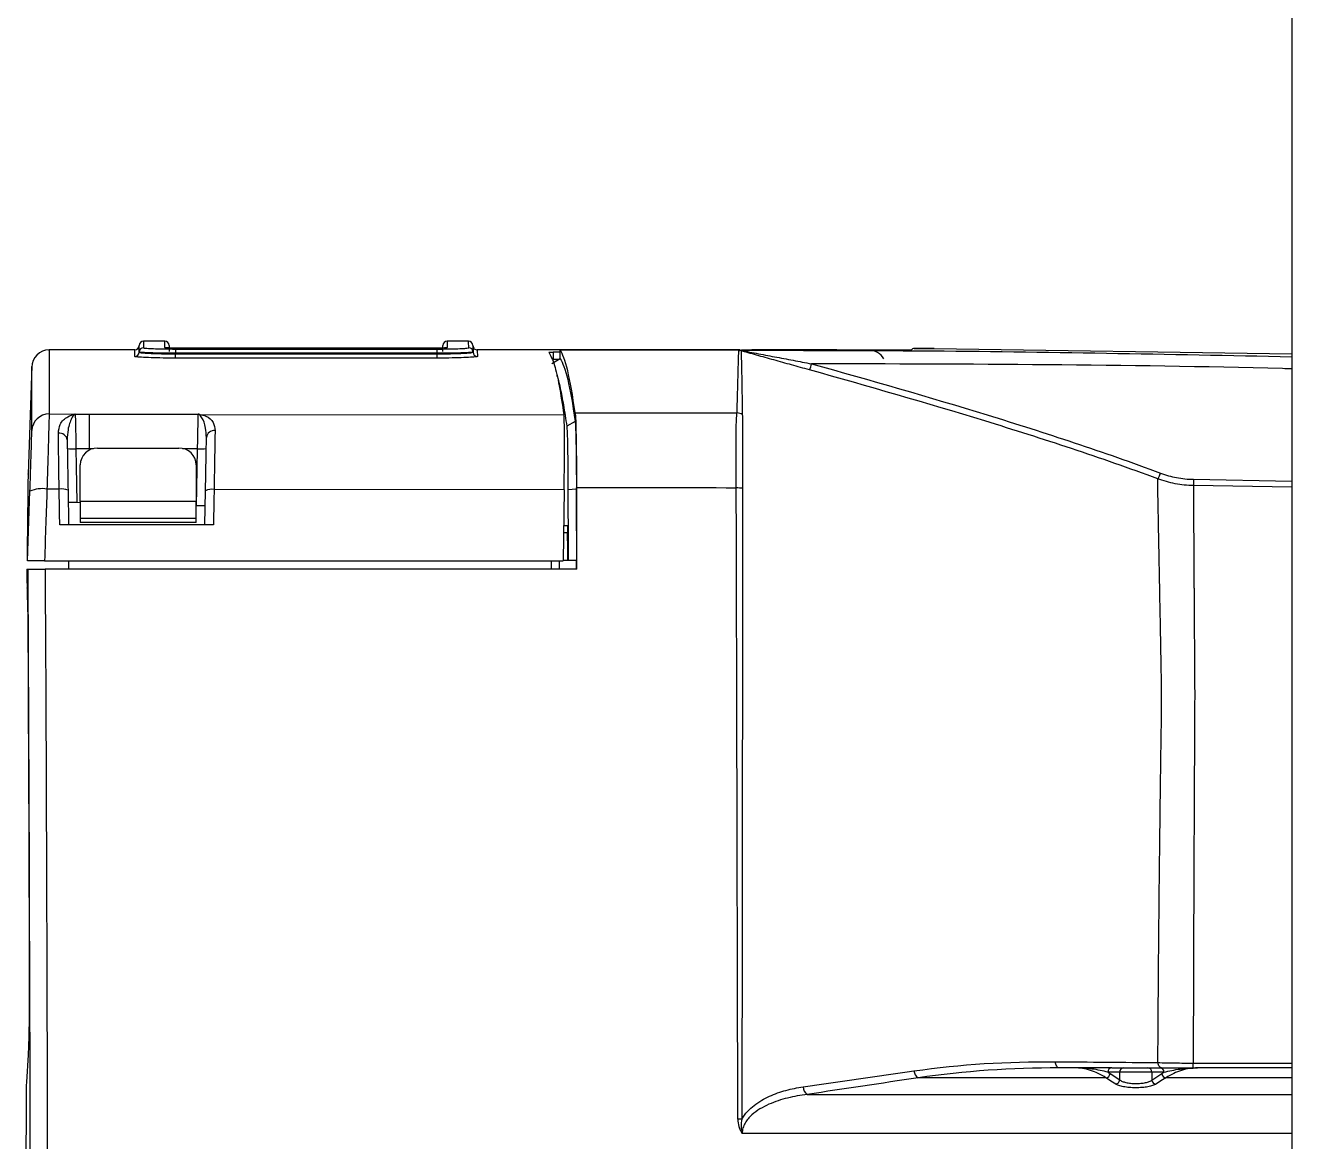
# Model space of a CAD drawing. Extents: x 14.8 to 109.8, y 1.6 to 86.6.
# Drawn here: x 70.87 to 75.237, y 38.189 to 42.038 of the extents above; entities that cross this region are included whole.
import ezdxf

# ---------------------------------------------------------------- set-up
doc = ezdxf.new("R2010")
doc.units = 0
doc.header["$MEASUREMENT"] = 0
doc.layers.add('OBJECT', color=7, linetype='CONTINUOUS')

msp = doc.modelspace()

# ---------------------------------------------------------------- linework, layer by layer
at = {"layer": 'OBJECT'}
for p, q in [((75.2369, 44.1632), (75.2369, 37.5382)), ((71.2477, 40.9192), (70.9523, 40.9192)), ((71.3509, 40.9492), (71.2777, 40.9492)), ((71.3513, 40.927), (71.3509, 40.9492)), ((71.3659, 40.9345), (71.3663, 40.914)), ((71.3873, 40.9222), (71.3873, 40.9075)), ((71.3873, 40.9222), (72.2889, 40.9222)), ((72.2798, 40.9253), (71.3963, 40.9253)), ((72.2798, 40.9253), (71.3963, 40.9253)), ((71.3963, 40.9253), (71.3963, 40.9253)), ((72.2798, 40.9253), (72.2798, 40.9253)), ((72.2889, 40.9222), (72.2889, 40.9075)), ((72.3099, 40.914), (72.3102, 40.9345)), ((72.3252, 40.9492), (72.3249, 40.927)), ((72.3984, 40.9492), (72.3252, 40.9492)), ((73.3343, 40.9192), (72.4284, 40.9192)), ((73.3343, 40.9182), (73.3343, 40.9192)), ((73.9348, 40.9243), (74.0043, 40.9238)), ((74.0043, 40.9238), (73.9353, 40.9243)), ((74.0043, 40.9238), (75.2369, 40.9062)), ((74.0043, 40.9238), (74.0043, 40.9238)), ((71.2623, 40.9114), (71.2624, 40.912)), ((71.3873, 40.9075), (71.3872, 40.9057)), ((71.3872, 40.9057), (71.3872, 40.891)), ((71.3872, 40.9057), (72.2889, 40.9057)), ((72.2889, 40.891), (71.3872, 40.891)), ((72.2889, 40.9075), (71.3873, 40.9075)), ((72.2889, 40.9057), (72.2889, 40.9075)), ((72.2889, 40.9057), (72.2889, 40.891)), ((72.4138, 40.912), (72.4138, 40.9114)), ((72.7143, 40.8881), (72.6854, 40.8714)), ((72.6903, 40.9118), (72.6899, 40.8868)), ((72.6899, 40.8868), (72.7121, 40.8868)), ((72.7143, 40.9118), (72.6903, 40.9118)), ((72.7143, 40.8881), (72.7143, 40.9182)), ((73.3343, 40.9182), (72.7143, 40.9182)), ((73.3343, 40.9177), (73.3343, 40.9182)), ((70.8924, 40.8641), (70.8794, 40.4909)), ((70.9522, 40.6983), (71.0913, 40.6979)), ((71.0422, 40.6978), (71.0913, 40.6979)), ((71.4721, 40.697), (72.7273, 40.6953)), ((72.7661, 40.6724), (72.7371, 40.6559)), ((71.0913, 40.5782), (71.0447, 40.5782)), ((71.1054, 40.5782), (71.0913, 40.5782)), ((71.1193, 40.5807), (71.3993, 40.5807)), ((71.4639, 40.5782), (71.4121, 40.5782)), ((71.0593, 40.3959), (71.0593, 40.5227)), ((71.4593, 40.5227), (71.4593, 40.3959)), ((70.9866, 40.4392), (70.9446, 40.4393)), ((72.728, 40.4364), (71.5209, 40.438)), ((72.7703, 40.4389), (72.7411, 40.4363)), ((74.8978, 40.473), (75.2369, 40.4669)), ((75.2369, 40.4462), (74.8979, 40.4516)), ((70.8777, 40.1913), (70.8859, 40.432)), ((71.0173, 40.435), (71.0193, 40.3163)), ((71.0593, 40.3959), (71.0593, 40.3392)), ((71.4593, 40.3959), (71.0593, 40.3959)), ((71.4593, 40.3392), (71.4593, 40.3959)), ((71.4893, 40.3163), (71.4914, 40.4338)), ((72.728, 40.4364), (72.7245, 40.1913)), ((71.018, 40.3934), (71.0193, 40.3934)), ((71.0593, 40.3924), (71.048, 40.3927)), ((71.4605, 40.3819), (71.4593, 40.3819)), ((71.5188, 40.3163), (70.9888, 40.3163)), ((71.0593, 40.3392), (71.4593, 40.3392)), ((71.0593, 40.3392), (71.0593, 40.3242)), ((71.4593, 40.3242), (71.0593, 40.3242)), ((71.4593, 40.3242), (71.4593, 40.3392)), ((72.7262, 40.3132), (72.7396, 40.3132)), ((72.7401, 40.288), (72.7259, 40.288)), ((70.9362, 40.1913), (72.7245, 40.1913)), ((72.771, 40.1932), (72.7245, 40.1932)), ((70.875, 40.1632), (70.8752, 40.1326)), ((70.875, 40.1632), (70.8796, 40.1632)), ((72.7716, 40.1632), (70.9383, 40.1632)), ((74.4883, 38.4432), (74.4352, 38.4432)), ((74.4784, 38.4432), (74.4352, 38.4432)), ((74.617, 38.4432), (74.6577, 38.4432)), ((74.6577, 38.4432), (74.7409, 38.4432)), ((74.7409, 38.4432), (74.7827, 38.4432)), ((75.2369, 38.4432), (74.9124, 38.4432)), ((74.5966, 38.4091), (73.9485, 38.4091)), ((74.6439, 38.4282), (74.6032, 38.4282)), ((74.6105, 38.4236), (74.6439, 38.4019)), ((74.7548, 38.4282), (74.6439, 38.4282)), ((74.6439, 38.4019), (74.6439, 38.4282)), ((74.7548, 38.4282), (74.7548, 38.4015)), ((74.7965, 38.4282), (74.7548, 38.4282)), ((74.7548, 38.4015), (74.7892, 38.4236)), ((75.2369, 38.4091), (74.803, 38.4091)), ((73.566, 38.3519), (74.6993, 38.3519)), ((74.6993, 38.3519), (75.2369, 38.3519)), ((75.2369, 38.2175), (73.342, 38.2175))]:
    msp.add_line(p, q, dxfattribs=at)
at = {"layer": 'OBJECT', "flags": 128}
for points in [[(71.2473, 40.8967), (71.2477, 40.9167), (71.2477, 40.9192)], [(71.2624, 40.912), (71.2627, 40.932), (71.2627, 40.9345)], [(71.2777, 40.9492), (71.2777, 40.9467), (71.2773, 40.9267)], [(71.3558, 40.9264), (71.3542, 40.9268), (71.3513, 40.927)], [(72.3249, 40.927), (72.322, 40.9268), (72.3211, 40.9266)], [(72.3988, 40.9267), (72.3984, 40.9467), (72.3984, 40.9492)], [(72.4134, 40.9345), (72.4134, 40.932), (72.4138, 40.912)], [(72.4284, 40.9192), (72.4285, 40.9167), (72.4288, 40.8967)], [(73.3343, 40.9182), (73.3387, 40.9182), (73.3397, 40.9182)], [(71.0913, 40.5782), (71.0913, 40.6001), (71.0913, 40.6212), (71.0913, 40.6408), (71.0913, 40.6583), (71.0913, 40.6732), (71.0913, 40.685), (71.0913, 40.6933), (71.0913, 40.6979)], [(71.0913, 40.6979), (71.3413, 40.6979), (71.4665, 40.6979)], [(71.0447, 40.5782), (71.0458, 40.5182), (71.048, 40.3927)], [(71.4605, 40.3819), (71.4615, 40.4419), (71.4639, 40.5782)], [(70.8752, 40.1326), (70.8754, 40.1282), (70.8767, 40.0985)], [(70.8793, 38.4886), (70.8736, 38.3939), (70.8729, 38.3824)], [(74.4352, 38.4432), (74.4329, 38.4436), (74.4307, 38.4447), (74.4287, 38.4466), (74.4268, 38.4492), (74.4251, 38.4523), (74.4236, 38.456), (74.4225, 38.4602), (74.4217, 38.4646)], [(74.63, 38.3875), (74.6188, 38.3947), (74.5966, 38.4091)], [(74.803, 38.4091), (74.7918, 38.402), (74.7686, 38.387)]]:
    msp.add_lwpolyline(points, dxfattribs=at)
at = {"layer": 'OBJECT'}
for centre, radius, start, end in [((70.9523, 40.8592), 0.06, 90.3435, 179.9986), ((71.2477, 40.9342), 0.015, 269.8663, 359), ((71.2773, 40.9117), 0.015, 89.9768, 178.9789), ((71.2777, 40.9342), 0.015, 91.5178, 179), ((71.3509, 40.9342), 0.015, 1, 90), ((72.3252, 40.9342), 0.015, 91.6169, 179), ((72.3984, 40.9342), 0.015, 1, 90), ((72.3988, 40.9117), 0.015, 1.0211, 90.0229), ((72.4284, 40.9342), 0.015, 181, 271.5744), ((73.7785, 40.8582), 0.06, 29.9958, 89.7271), ((71.2473, 40.9117), 0.015, 269.9767, 358.9796), ((72.4288, 40.9117), 0.015, 181.0204, 270.0236), ((73.3304, 40.8874), 0.03, 75.0227, 89.9934), ((73.334, 40.8966), 0.0212, 82.1537, 89.0895), ((73.48, 40.8953), 0.1043, 334.3855, 346.7217), ((73.3242, 40.6718), 0.0302, 52.8711, 89.7622), ((70.952, 40.6385), 0.0598, 89.7992, 177.7629), ((71.4739, 40.6777), 0.0194, 95.4704, 103.8758), ((70.9872, 40.605), 0.0273, 8.915, 97.0662), ((71.5218, 40.6137), 0.0275, 84.7847, 172.6424), ((71.0335, 40.7936), 0.2157, 265.0126, 272.9875), ((71.1183, 40.5217), 0.059, 89.0243, 178.9896), ((71.4003, 40.5217), 0.059, 1.0104, 90.9757), ((71.4752, 40.7935), 0.2156, 267.0103, 274.9888), ((70.9273, 40.3393), 0.1015, 80.1756, 114.0818), ((70.9951, 40.3871), 0.0528, 65.1717, 99.2195), ((71.5129, 40.3879), 0.0507, 80.9658, 115.2033), ((73.325, 40.3013), 0.1418, 82.6428, 91.3897), ((73.9675, 38.4363), 0.0332, 185.8495, 235.0681), ((74.6176, 38.4288), 0.0145, 92.3546, 182.1764), ((74.6583, 38.4288), 0.0145, 92.3546, 182.1764), ((74.7403, 38.4288), 0.0145, 357.8236, 87.6454), ((74.7821, 38.4288), 0.0145, 357.8245, 87.6446), ((74.5945, 38.4251), 0.0161, 277.5282, 354.8435), ((74.6279, 38.4034), 0.0161, 277.5241, 354.8429), ((74.7708, 38.4029), 0.0161, 185.0983, 262.1507), ((74.8052, 38.4251), 0.0161, 185.097, 262.1471), ((73.5868, 38.38), 0.035, 183.5645, 233.596), ((73.3298, 37.8901), 0.3764, 88.2991, 90.419)]:
    msp.add_arc(centre, radius, start, end, dxfattribs=at)
msp.add_ellipse((72.7023, 10.9261), major_axis=(0, 30), ratio=0.017455, start_param=6.16093, end_param=6.260183, dxfattribs=at)
for points, knots in [([(70.9523, 40.9172), (70.9523, 40.9178), (70.9523, 40.9263), (70.9523, 40.8944), (70.9523, 40.8252), (70.9523, 40.7406), (70.9522, 40.6983)], [0, 0, 0, 0, 0.0295, 0.371471, 0.685506, 1, 1, 1, 1]), ([(71.2773, 40.9267), (71.2779, 40.9264), (71.2792, 40.9256), (71.2925, 40.9243), (71.3173, 40.9232), (71.3502, 40.9224), (71.3749, 40.9223), (71.3873, 40.9222)], [0, 0, 0, 0, 0.142759, 0.357351, 0.571627, 0.785824, 1, 1, 1, 1]), ([(71.3963, 40.9253), (71.3913, 40.9253), (71.3811, 40.9253), (71.3676, 40.9256), (71.3575, 40.9261), (71.3521, 40.9266), (71.3515, 40.9269), (71.3513, 40.927)], [0, 0, 0, 0, 0.214695, 0.429409, 0.644212, 0.859085, 1, 1, 1, 1]), ([(71.3633, 40.9259), (71.361, 40.926), (71.3572, 40.9262), (71.3549, 40.9265), (71.3551, 40.9264), (71.3551, 40.9264)], [0, 0, 0, 0, 0.567773, 0.907894, 1, 1, 1, 1]), ([(72.3101, 40.9258), (72.31, 40.9258), (72.3068, 40.9256), (72.297, 40.9254), (72.2854, 40.9253), (72.2789, 40.9253), (72.2777, 40.9253)], [0, 0, 0, 0, 0.012008, 0.439, 0.896009, 1, 1, 1, 1]), ([(72.3249, 40.927), (72.3244, 40.9268), (72.3234, 40.9265), (72.3156, 40.9259), (72.3041, 40.9255), (72.2915, 40.9253), (72.2831, 40.9253), (72.2798, 40.9253)], [0, 0, 0, 0, 0.2148326, 0.4296415, 0.6444586, 0.8592497, 1, 1, 1, 1]), ([(72.2889, 40.9222), (72.297, 40.9222), (72.3174, 40.9223), (72.3483, 40.9229), (72.3762, 40.9239), (72.3952, 40.9252), (72.3976, 40.9262), (72.3988, 40.9267)], [0, 0, 0, 0, 0.140538, 0.354959, 0.56978, 0.784884, 1, 1, 1, 1]), ([(73.3748, 40.9188), (73.3747, 40.9187), (73.3736, 40.9186), (73.3696, 40.9185), (73.3668, 40.9184), (73.3601, 40.9183), (73.3563, 40.9182), (73.3482, 40.9182), (73.344, 40.9182), (73.3397, 40.9182)], [0, 0, 0, 0, 0.25, 0.25, 0.5, 0.5, 0.75, 0.75, 1, 1, 1, 1]), ([(73.8948, 40.9179), (73.8086, 40.9184), (73.7224, 40.9188), (73.6254, 40.919), (73.6145, 40.9191), (73.5927, 40.9191), (73.5601, 40.9192), (73.4839, 40.9194), (73.4186, 40.9194), (73.3751, 40.9195)], [0, 0, 0, 0, 0.5, 0.5, 0.5625, 0.5625, 0.625, 0.75, 1, 1, 1, 1]), ([(73.9248, 40.9183), (73.9248, 40.9183), (73.9239, 40.9182), (73.9209, 40.9181), (73.9186, 40.918), (73.9104, 40.9179), (73.9027, 40.9179), (73.8948, 40.9179)], [0, 0, 0, 0, 0.25, 0.25, 0.5, 0.5, 1, 1, 1, 1]), ([(71.3872, 40.891), (71.3769, 40.891), (71.351, 40.8911), (71.3117, 40.8918), (71.2761, 40.8931), (71.252, 40.8949), (71.2489, 40.8961), (71.2473, 40.8967)], [0, 0, 0, 0, 0.140578, 0.355078, 0.569923, 0.784977, 1, 1, 1, 1]), ([(71.2623, 40.9114), (71.2637, 40.9108), (71.2665, 40.9095), (71.288, 40.9077), (71.3198, 40.9064), (71.3549, 40.9057), (71.378, 40.9057), (71.3872, 40.9057)], [0, 0, 0, 0, 0.2151185, 0.4302189, 0.645044, 0.859475, 1, 1, 1, 1]), ([(71.3873, 40.9075), (71.3732, 40.9076), (71.3452, 40.9077), (71.3078, 40.9086), (71.2795, 40.9097), (71.2645, 40.9109), (71.263, 40.9117), (71.2624, 40.912)], [0, 0, 0, 0, 0.214253, 0.428502, 0.642775, 0.857305, 1, 1, 1, 1]), ([(72.4138, 40.912), (72.4124, 40.9115), (72.4097, 40.9106), (72.3881, 40.9093), (72.3564, 40.9082), (72.3212, 40.9076), (72.2981, 40.9075), (72.2889, 40.9075)], [0, 0, 0, 0, 0.215026, 0.430086, 0.644925, 0.859411, 1, 1, 1, 1]), ([(72.2889, 40.9057), (72.2981, 40.9057), (72.3213, 40.9057), (72.3564, 40.9064), (72.3881, 40.9077), (72.4097, 40.9095), (72.4124, 40.9108), (72.4138, 40.9114)], [0, 0, 0, 0, 0.140525, 0.354956, 0.569781, 0.784881, 1, 1, 1, 1]), ([(72.4288, 40.8967), (72.4273, 40.8961), (72.4242, 40.8949), (72.4, 40.8931), (72.3645, 40.8918), (72.3251, 40.8911), (72.2992, 40.891), (72.2889, 40.891)], [0, 0, 0, 0, 0.215023, 0.430077, 0.644922, 0.859422, 1, 1, 1, 1]), ([(72.6753, 40.9115), (72.6754, 40.9115), (72.6757, 40.9116), (72.6782, 40.9117), (72.682, 40.9118), (72.6862, 40.9118), (72.6891, 40.9118), (72.6903, 40.9118)], [0, 0, 0, 0, 0.212347, 0.424689, 0.63707, 0.849451, 1, 1, 1, 1]), ([(72.6753, 40.9115), (72.6817, 40.8991), (72.6936, 40.8761), (72.711, 40.801), (72.7218, 40.7306), (72.7273, 40.6953)], [0, 0, 0, 0, 0.371392, 0.685542, 1, 1, 1, 1]), ([(73.3244, 40.702), (73.3246, 40.7029), (73.3245, 40.7039), (73.3245, 40.7057), (73.3246, 40.7085), (73.3248, 40.7149), (73.3251, 40.7276), (73.3253, 40.7379), (73.3258, 40.7582), (73.3261, 40.7709), (73.3271, 40.8069), (73.3277, 40.8278), (73.3292, 40.8817), (73.33, 40.9056), (73.3304, 40.9174)], [0, 0, 0, 0, 0.007813, 0.007813, 0.015625, 0.03125, 0.0625, 0.125, 0.125, 0.25, 0.25, 0.5, 0.5, 1, 1, 1, 1]), ([(73.3304, 40.9174), (73.3304, 40.9175), (73.3306, 40.9175), (73.3319, 40.9176), (73.3329, 40.9177), (73.3343, 40.9177)], [0, 0, 0, 0, 0.5, 0.5, 1, 1, 1, 1]), ([(73.3381, 40.9164), (73.3385, 40.9044), (73.3392, 40.8802), (73.3404, 40.8253), (73.3408, 40.804), (73.3414, 40.7673), (73.3416, 40.7543), (73.3419, 40.7337), (73.342, 40.7231), (73.3421, 40.7102), (73.3422, 40.7036), (73.3422, 40.7003), (73.3423, 40.6986), (73.3423, 40.6979), (73.3423, 40.6975), (73.3423, 40.6973), (73.3423, 40.697)], [0, 0, 0, 0, 0.5, 0.5, 0.75, 0.75, 0.875, 0.875, 0.9375, 0.96875, 0.984375, 0.992188, 0.996094, 0.998047, 0.998047, 1, 1, 1, 1]), ([(73.574, 40.8502), (73.5534, 40.856), (73.5328, 40.8617), (73.4919, 40.8731), (73.4716, 40.8788), (73.4413, 40.8872), (73.4313, 40.89), (73.4113, 40.8956), (73.4013, 40.8984), (73.3817, 40.9039), (73.3722, 40.9066), (73.3584, 40.9105), (73.3539, 40.9118), (73.3455, 40.9142), (73.3415, 40.9154), (73.3381, 40.9164)], [0, 0, 0, 0, 0.25, 0.25, 0.5, 0.5, 0.625, 0.625, 0.75, 0.75, 0.875, 0.875, 0.9375, 0.9375, 1, 1, 1, 1]), ([(73.3383, 40.9178), (73.3382, 40.9178), (73.3393, 40.9175), (73.3424, 40.9168), (73.3444, 40.9164), (73.3508, 40.9152), (73.3555, 40.9142), (73.3701, 40.9114), (73.3804, 40.9094), (73.401, 40.9055), (73.4115, 40.9035), (73.4326, 40.8995), (73.4431, 40.8975), (73.4748, 40.8915), (73.4961, 40.8875), (73.5387, 40.8794), (73.5601, 40.8754), (73.5815, 40.8713)], [0, 0, 0, 0, 0.03125, 0.03125, 0.0625, 0.0625, 0.125, 0.125, 0.25, 0.25, 0.375, 0.375, 0.5, 0.5, 0.75, 0.75, 1, 1, 1, 1]), ([(73.3383, 40.9178), (73.3786, 40.9178), (73.5856, 40.9178), (74.2185, 40.9164), (74.811, 40.9044), (75.2369, 40.8958)], [0, 0, 0, 0, 0.063754, 0.327048, 1, 1, 1, 1]), ([(70.8923, 40.6408), (70.8923, 40.683), (70.8923, 40.7674), (70.8923, 40.8365), (70.8923, 40.8683), (70.8923, 40.8599), (70.8923, 40.8592)], [0, 0, 0, 0, 0.3140328, 0.6285233, 0.9699023, 1, 1, 1, 1]), ([(72.7023, 40.8327), (72.7025, 40.8322), (72.7066, 40.8232), (72.7144, 40.7876), (72.7257, 40.7319), (72.7333, 40.6812), (72.7371, 40.6559)], [0, 0, 0, 0, 0.020041, 0.346642, 0.673399, 1, 1, 1, 1]), ([(74.7749, 40.4746), (74.6766, 40.5112), (74.5776, 40.5456), (74.3786, 40.6118), (74.2787, 40.6435), (73.9778, 40.7359), (73.7762, 40.7939), (73.574, 40.8502)], [0, 0, 0, 0, 0.25, 0.25, 0.5, 0.5, 1, 1, 1, 1]), ([(73.5815, 40.8713), (73.784, 40.8149), (73.986, 40.7568), (74.2873, 40.6641), (74.3874, 40.6323), (74.5867, 40.5659), (74.6858, 40.5313), (74.7842, 40.4945)], [0, 0, 0, 0, 0.5, 0.5, 0.75, 0.75, 1, 1, 1, 1]), ([(75.2369, 40.8539), (75.2265, 40.8541), (74.6749, 40.8689), (74.123, 40.8701), (73.5815, 40.8713)], [0, 0, 0, 0, 0.018774, 1, 1, 1, 1]), ([(72.7661, 40.7022), (72.7667, 40.6981), (72.7673, 40.6888), (72.7681, 40.6671), (72.7683, 40.6587), (72.7688, 40.6398), (72.769, 40.6293), (72.7693, 40.6119), (72.7694, 40.6058), (72.7696, 40.5933), (72.7697, 40.5868), (72.77, 40.5669), (72.7701, 40.5528), (72.7704, 40.5232), (72.7705, 40.5077), (72.7707, 40.476), (72.7708, 40.4598), (72.7708, 40.4432)], [0, 0, 0, 0, 0.25, 0.25, 0.375, 0.375, 0.5, 0.5, 0.5625, 0.5625, 0.625, 0.625, 0.75, 0.75, 0.875, 0.875, 1, 1, 1, 1]), ([(73.3216, 40.443), (73.3214, 40.4596), (73.3212, 40.4758), (73.3209, 40.5075), (73.3209, 40.523), (73.3207, 40.5527), (73.3207, 40.5667), (73.3207, 40.5866), (73.3208, 40.5931), (73.3208, 40.6056), (73.3209, 40.6117), (73.321, 40.6291), (73.3212, 40.6397), (73.3215, 40.6585), (73.3218, 40.667), (73.3226, 40.6886), (73.3233, 40.6979), (73.3244, 40.702)], [0, 0, 0, 0, 0.125, 0.125, 0.25, 0.25, 0.375, 0.375, 0.4375, 0.4375, 0.5, 0.5, 0.625, 0.625, 0.75, 0.75, 1, 1, 1, 1]), ([(70.9522, 40.6983), (70.9521, 40.6924), (70.9516, 40.6795), (70.95, 40.6237), (70.9476, 40.541), (70.9456, 40.4732), (70.9446, 40.4393)], [0, 0, 0, 0, 0.216944, 0.477898, 0.738961, 1, 1, 1, 1]), ([(70.9839, 40.6321), (70.9852, 40.6428), (70.9884, 40.6679), (71.0126, 40.6885), (71.0333, 40.6959), (71.0421, 40.6978), (71.0422, 40.6978)], [0, 0, 0, 0, 0.302737, 0.709119, 0.997003, 1, 1, 1, 1]), ([(71.0422, 40.6978), (71.0421, 40.6978), (71.042, 40.6977), (71.0416, 40.6975), (71.0406, 40.6969), (71.0364, 40.6938), (71.0275, 40.6812), (71.0165, 40.6512), (71.0148, 40.6211), (71.0142, 40.6093)], [0, 0, 0, 0, 0.003095, 0.009362, 0.027903, 0.084082, 0.324467, 0.734785, 1, 1, 1, 1]), ([(71.0422, 40.6978), (71.0422, 40.6975), (71.0422, 40.6951), (71.0424, 40.6841), (71.043, 40.6568), (71.0438, 40.6202), (71.0444, 40.5922), (71.0447, 40.5782)], [0, 0, 0, 0, 0.042284, 0.28167, 0.521095, 0.760546, 1, 1, 1, 1]), ([(71.4639, 40.5782), (71.4642, 40.5922), (71.4648, 40.6202), (71.4656, 40.6568), (71.4662, 40.6841), (71.4664, 40.6952), (71.4665, 40.6975), (71.4665, 40.6979)], [0, 0, 0, 0, 0.238533, 0.477063, 0.715568, 0.954034, 1, 1, 1, 1]), ([(71.4693, 40.6966), (71.4686, 40.6969), (71.4677, 40.6974), (71.4668, 40.6978), (71.4665, 40.6979), (71.4665, 40.6979)], [0, 0, 0, 0, 0.735219, 0.953666, 1, 1, 1, 1]), ([(71.4665, 40.6979), (71.4666, 40.6979), (71.4684, 40.6976), (71.4703, 40.6973), (71.4721, 40.697)], [0, 0, 0, 0, 0.042902, 1, 1, 1, 1]), ([(71.4946, 40.6173), (71.4939, 40.6284), (71.4923, 40.6566), (71.4815, 40.685), (71.4726, 40.6934), (71.4693, 40.6966)], [0, 0, 0, 0, 0.28791, 0.730283, 1, 1, 1, 1]), ([(71.4721, 40.697), (71.479, 40.6953), (71.4981, 40.6903), (71.52, 40.6735), (71.523, 40.6508), (71.5243, 40.6411)], [0, 0, 0, 0, 0.242075, 0.675295, 1, 1, 1, 1]), ([(72.728, 40.4364), (72.7284, 40.4703), (72.7293, 40.5381), (72.7294, 40.6208), (72.7287, 40.6765), (72.7277, 40.6895), (72.7273, 40.6953)], [0, 0, 0, 0, 0.261176, 0.522354, 0.783516, 1, 1, 1, 1]), ([(72.7661, 40.6724), (72.7666, 40.6688), (72.7671, 40.6603), (72.768, 40.6344), (72.7685, 40.617), (72.7692, 40.5753), (72.7696, 40.5509), (72.77, 40.4976), (72.7702, 40.4686), (72.7703, 40.4389)], [3.300798, 3.300798, 3.300798, 3.300798, 3.623137, 3.623137, 3.945477, 3.945477, 4.267816, 4.267816, 4.590155, 4.590155, 4.590155, 4.590155]), ([(73.3423, 40.697), (73.3423, 40.697), (73.3423, 40.697), (73.3423, 40.697), (73.3424, 40.6966), (73.3424, 40.6962), (73.3425, 40.6959)], [-0.00000006, -0.00000006, -0.00000006, -0.00000006, 0, 0, 0, 0.0001812267, 0.0001812267, 0.0001812267, 0.0001812267]), ([(73.3425, 40.6959), (73.3429, 40.6908), (73.343, 40.681), (73.3432, 40.6592), (73.3432, 40.6508), (73.3432, 40.6322), (73.3433, 40.6219), (73.3433, 40.5992), (73.3433, 40.587), (73.3433, 40.5612), (73.3433, 40.5477), (73.3433, 40.5191), (73.3433, 40.5041), (73.3432, 40.4736), (73.3432, 40.4579), (73.3432, 40.4419)], [0, 0, 0, 0, 0.25, 0.25, 0.375, 0.375, 0.5, 0.5, 0.625, 0.625, 0.75, 0.75, 0.875, 0.875, 1, 1, 1, 1]), ([(70.8859, 40.432), (70.8868, 40.4593), (70.8887, 40.514), (70.8908, 40.5807), (70.8921, 40.6257), (70.8922, 40.6361), (70.8923, 40.6408)], [0, 0, 0, 0, 0.261052, 0.522109, 0.783053, 1, 1, 1, 1]), ([(70.9866, 40.4392), (70.9861, 40.4731), (70.9851, 40.5408), (70.9843, 40.6018), (70.9839, 40.6281), (70.9839, 40.6321)], [0, 0, 0, 0, 0.458301, 0.916593, 1, 1, 1, 1]), ([(71.4914, 40.4338), (71.4916, 40.4444), (71.4923, 40.4857), (71.4935, 40.5547), (71.4942, 40.5964), (71.4946, 40.6173)], [0, 0, 0, 0, 0.147371, 0.573685, 1, 1, 1, 1]), ([(71.5243, 40.6411), (71.5239, 40.618), (71.5231, 40.5719), (71.5218, 40.4955), (71.5211, 40.4497), (71.5209, 40.438)], [0, 0, 0, 0, 0.426316, 0.85263, 1, 1, 1, 1]), ([(72.7371, 40.6559), (72.7376, 40.6524), (72.7381, 40.6444), (72.7389, 40.6201), (72.7394, 40.6037), (72.7401, 40.5645), (72.7404, 40.5415), (72.7408, 40.4914), (72.741, 40.4642), (72.7411, 40.4363)], [3.300884, 3.300884, 3.300884, 3.300884, 3.623224, 3.623224, 3.945563, 3.945563, 4.267902, 4.267902, 4.590155, 4.590155, 4.590155, 4.590155]), ([(71.0142, 40.6093), (71.0143, 40.6056), (71.0147, 40.5818), (71.0156, 40.5267), (71.0167, 40.4656), (71.0173, 40.435)], [0, 0, 0, 0, 0.0834077, 0.5417019, 1, 1, 1, 1]), ([(70.8794, 40.4909), (70.8794, 40.491), (70.8794, 40.4937), (70.8793, 40.4837), (70.879, 40.4596), (70.8785, 40.4174), (70.8778, 40.3591), (70.877, 40.2855), (70.8762, 40.2227), (70.8759, 40.1913)], [0, 0, 0, 0, 0.010024, 0.1752, 0.340376, 0.505012, 0.669648, 0.834824, 1, 1, 1, 1]), ([(74.7842, 40.4945), (74.7822, 40.4895), (74.7802, 40.4849), (74.777, 40.4779), (74.7756, 40.4755), (74.7749, 40.4746)], [0, 0, 0, 0, 0.5, 0.5, 1, 1, 1, 1]), ([(74.7842, 40.4945), (74.8023, 40.4877), (74.8209, 40.4825), (74.859, 40.4752), (74.8784, 40.4732), (74.8978, 40.473)], [0, 0, 0, 0, 0.5, 0.5, 1, 1, 1, 1]), ([(70.9446, 40.4393), (70.9433, 40.3998), (70.9405, 40.3172), (70.9376, 40.2345), (70.9362, 40.1913)], [0, 0, 0, 0, 0.4780565, 1, 1, 1, 1]), ([(70.9888, 40.3163), (70.9884, 40.3361), (70.9877, 40.3771), (70.987, 40.418), (70.9866, 40.4392)], [0, 0, 0, 0, 0.4823772, 1, 1, 1, 1]), ([(71.5209, 40.438), (71.5206, 40.4182), (71.5198, 40.3777), (71.5191, 40.3371), (71.5188, 40.3163)], [0, 0, 0, 0, 0.4873, 1, 1, 1, 1]), ([(73.3271, 38.2665), (73.3268, 38.312), (73.3267, 38.3575), (73.3266, 38.4486), (73.3263, 38.5851), (73.326, 38.7216), (73.3253, 38.9943), (73.3249, 39.1759), (73.324, 39.5388), (73.3235, 39.72), (73.3228, 39.9915), (73.3226, 40.0819), (73.3222, 40.2174), (73.322, 40.2851), (73.3218, 40.3641), (73.3217, 40.4036), (73.3217, 40.4205), (73.3217, 40.4318), (73.3217, 40.4374), (73.3216, 40.443)], [0, 0, 0, 0, 0.0625, 0.0625, 0.125, 0.25, 0.25, 0.5, 0.5, 0.75, 0.75, 0.875, 0.875, 0.9375, 0.96875, 0.984375, 0.992187, 0.992187, 1, 1, 1, 1]), ([(73.3432, 40.438), (73.343, 40.0781), (73.3427, 39.7169), (73.3421, 39.1738), (73.3418, 38.9926), (73.3415, 38.7205), (73.3414, 38.6297), (73.3412, 38.4935), (73.3411, 38.4481), (73.341, 38.3572), (73.3408, 38.3118), (73.341, 38.2663)], [0, 0, 0, 0, 0.5, 0.5, 0.75, 0.75, 0.875, 0.875, 0.9375, 0.9375, 1, 1, 1, 1]), ([(73.3432, 40.4419), (73.3432, 40.4406), (73.3432, 40.4393), (73.3432, 40.438), (73.3432, 40.438), (73.3432, 40.438), (73.3432, 40.438)], [0, 0, 0, 0, 0.0001000617, 0.0001000617, 0.0001000617, 0.0001001217, 0.0001001217, 0.0001001217, 0.0001001217]), ([(74.7756, 38.4617), (74.7757, 38.4739), (74.7758, 38.4983), (74.776, 38.5349), (74.7763, 38.5715), (74.7765, 38.6083), (74.7768, 38.6452), (74.777, 38.6822), (74.7773, 38.7192), (74.7776, 38.7563), (74.7779, 38.7935), (74.7782, 38.8306), (74.7786, 38.8679), (74.7789, 38.9051), (74.7792, 38.9423), (74.7796, 38.9796), (74.78, 39.0168), (74.7803, 39.0539), (74.7807, 39.091), (74.7811, 39.1281), (74.782, 39.2042), (74.7834, 39.3269), (74.7852, 39.4586), (74.7866, 39.5639), (74.7877, 39.629), (74.7884, 39.6834), (74.7884, 39.7279), (74.7882, 39.7621), (74.7876, 39.7961), (74.7869, 39.8386), (74.7858, 39.8959), (74.7847, 39.9565), (74.7832, 40.0329), (74.7816, 40.1196), (74.7801, 40.1946), (74.7791, 40.245), (74.7785, 40.2769), (74.7779, 40.3072), (74.7774, 40.336), (74.7769, 40.3632), (74.7764, 40.3888), (74.7759, 40.4128), (74.7755, 40.4351), (74.7752, 40.456), (74.775, 40.4684), (74.7749, 40.4746)], [0, 0, 0, 0, 0.012038, 0.02418, 0.036425, 0.048774, 0.061225, 0.073778, 0.086433, 0.09919, 0.112047, 0.125006, 0.138064, 0.151222, 0.16448, 0.177836, 0.191291, 0.204843, 0.218493, 0.232239, 0.246081, 0.304039, 0.373495, 0.405327, 0.437053, 0.458042, 0.478512, 0.498868, 0.507158, 0.528357, 0.562429, 0.595806, 0.626125, 0.691572, 0.753167, 0.777504, 0.801919, 0.826413, 0.850984, 0.875632, 0.900357, 0.925156, 0.950031, 0.974979, 1, 1, 1, 1]), ([(74.8979, 40.4516), (74.8769, 40.4518), (74.8559, 40.4539), (74.8147, 40.4617), (74.7945, 40.4674), (74.7749, 40.4746)], [0, 0, 0, 0, 0.5, 0.5, 1, 1, 1, 1]), ([(74.8979, 40.4516), (74.8979, 40.4488), (74.8979, 40.4432), (74.898, 40.4344), (74.898, 40.4253), (74.8981, 40.4158), (74.8982, 40.406), (74.8982, 40.3959), (74.8983, 40.3855), (74.8984, 40.3747), (74.8984, 40.3636), (74.8985, 40.3521), (74.8986, 40.3404), (74.8987, 40.3283), (74.8987, 40.3159), (74.8988, 40.3032), (74.8989, 40.2901), (74.899, 40.2767), (74.8991, 40.263), (74.8992, 40.249), (74.8992, 40.2347), (74.8993, 40.2201), (74.8994, 40.2051), (74.8995, 40.1898), (74.8996, 40.1743), (74.8997, 40.1584), (74.8998, 40.1422), (74.8999, 40.1257), (74.9, 40.1089), (74.9001, 40.0917), (74.9003, 40.0743), (74.9004, 40.0566), (74.9005, 40.0386), (74.9006, 40.0203), (74.9007, 40.0017), (74.9008, 39.9828), (74.9009, 39.9636), (74.9011, 39.9441), (74.9012, 39.9243), (74.9013, 39.9043), (74.9015, 39.8839), (74.9016, 39.8633), (74.9017, 39.8424), (74.9019, 39.8212), (74.902, 39.7998), (74.9021, 39.778), (74.9023, 39.756), (74.9025, 39.7291), (74.9022, 39.6802), (74.9018, 39.59), (74.9011, 39.4562), (74.9003, 39.3012), (74.8997, 39.1717), (74.8993, 39.075), (74.899, 39.0051), (74.8988, 38.9355), (74.8985, 38.8661), (74.8983, 38.797), (74.8981, 38.7285), (74.8979, 38.6605), (74.8977, 38.5931), (74.8975, 38.5265), (74.8974, 38.482), (74.8974, 38.46)], [0, 0, 0, 0, 0.010885, 0.02177, 0.032656, 0.043541, 0.054426, 0.065311, 0.076196, 0.087082, 0.097967, 0.108852, 0.119737, 0.130622, 0.141508, 0.152393, 0.163278, 0.174163, 0.185048, 0.195933, 0.206819, 0.217704, 0.228589, 0.239474, 0.250359, 0.261244, 0.27213, 0.283015, 0.2939, 0.304785, 0.31567, 0.326555, 0.33744, 0.348326, 0.359211, 0.370096, 0.380981, 0.391866, 0.402751, 0.413636, 0.424521, 0.435407, 0.446292, 0.457177, 0.468062, 0.478947, 0.489832, 0.500717, 0.518358, 0.560412, 0.626874, 0.695576, 0.753854, 0.780728, 0.8071, 0.83297, 0.858337, 0.883203, 0.907566, 0.931428, 0.954787, 0.977645, 1, 1, 1, 1]), ([(74.8978, 40.473), (74.8978, 40.4678), (74.8978, 40.463), (74.8978, 40.4555), (74.8978, 40.4528), (74.8979, 40.4516)], [0, 0, 0, 0, 0.5, 0.5, 1, 1, 1, 1]), ([(71.048, 40.3927), (71.0446, 40.3928), (71.0379, 40.3929), (71.0289, 40.3932), (71.0221, 40.3933), (71.0185, 40.3934), (71.0181, 40.3934), (71.018, 40.3934)], [0, 0, 0, 0, 0.214727, 0.429461, 0.643981, 0.858357, 1, 1, 1, 1]), ([(71.4905, 40.3811), (71.4901, 40.3811), (71.4895, 40.3812), (71.4843, 40.3813), (71.4767, 40.3815), (71.4682, 40.3817), (71.4627, 40.3819), (71.4605, 40.3819)], [0, 0, 0, 0, 0.214972, 0.429942, 0.644892, 0.85974, 1, 1, 1, 1]), ([(72.7396, 40.3132), (72.7397, 40.3132), (72.7398, 40.3107), (72.74, 40.3015), (72.7401, 40.295), (72.7401, 40.288)], [0, 0, 0, 0, 0.5, 0.5, 1, 1, 1, 1]), ([(72.7403, 40.1932), (72.7403, 40.2032), (72.7403, 40.2133), (72.7403, 40.2233), (72.7402, 40.2341), (72.7402, 40.2448), (72.7402, 40.2556), (72.7401, 40.2664), (72.7401, 40.2772), (72.7401, 40.288)], [0, 0, 0, 0, 0.000770902, 0.000770902, 0.000770902, 0.001602219, 0.001602219, 0.001602219, 0.002433572, 0.002433572, 0.002433572, 0.002433572]), ([(70.9362, 40.1913), (70.9295, 40.1913), (70.9162, 40.1913), (70.8986, 40.1913), (70.8854, 40.1913), (70.8786, 40.1913), (70.8779, 40.1913), (70.8777, 40.1913)], [0, 0, 0, 0, 0.215667, 0.431323, 0.647447, 0.865485, 1, 1, 1, 1]), ([(70.8796, 40.1632), (70.8798, 40.1632), (70.8815, 40.1632), (70.8861, 40.1632), (70.8879, 40.1632), (70.8922, 40.1632), (70.8946, 40.1632), (70.9, 40.1632), (70.9029, 40.1632), (70.9092, 40.1632), (70.9126, 40.1632), (70.9231, 40.1632), (70.9306, 40.1632), (70.9383, 40.1632)], [0, 0, 0, 0, 0.25, 0.25, 0.375, 0.375, 0.5, 0.5, 0.625, 0.625, 0.75, 0.75, 1, 1, 1, 1]), ([(70.8784, 40.0163), (70.8783, 40.0327), (70.8782, 40.0479), (70.8777, 40.0693), (70.8776, 40.0758), (70.8772, 40.088), (70.877, 40.0936), (70.8767, 40.0985)], [0, 0, 0, 0, 0.5, 0.5, 0.75, 0.75, 1, 1, 1, 1]), ([(70.8837, 38.7276), (70.8837, 38.7038), (70.8837, 38.6803), (70.8835, 38.6453), (70.8834, 38.6337), (70.8831, 38.6114), (70.8829, 38.6006), (70.8825, 38.5796), (70.8823, 38.5694), (70.8818, 38.5501), (70.8816, 38.541), (70.8807, 38.5154), (70.8801, 38.5005), (70.8793, 38.4886)], [0, 0, 0, 0, 0.25, 0.25, 0.375, 0.375, 0.5, 0.5, 0.625, 0.625, 0.75, 0.75, 1, 1, 1, 1]), ([(74.5966, 38.4091), (74.5789, 38.4205), (74.561, 38.429), (74.5248, 38.4404), (74.5066, 38.4432), (74.4883, 38.4432)], [0, 0, 0, 0, 0.5, 0.5, 1, 1, 1, 1]), ([(74.6032, 38.4282), (74.5948, 38.4307), (74.5858, 38.4329), (74.5673, 38.4366), (74.5577, 38.4382), (74.5285, 38.442), (74.5084, 38.4432), (74.4883, 38.4432)], [0, 0, 0, 0, 0.25, 0.25, 0.5, 0.5, 1, 1, 1, 1]), ([(74.617, 38.4432), (74.6086, 38.4432), (74.599, 38.4432), (74.5787, 38.4432), (74.568, 38.4432), (74.5349, 38.4432), (74.5116, 38.4432), (74.4883, 38.4432)], [0, 0, 0, 0, 0.25, 0.25, 0.5, 0.5, 1, 1, 1, 1]), ([(74.7883, 38.4432), (74.7856, 38.4432), (74.7829, 38.445), (74.7784, 38.4516), (74.7766, 38.4563), (74.7756, 38.4617)], [0, 0, 0, 0, 0.5, 0.5, 1, 1, 1, 1]), ([(74.7756, 38.4617), (74.7945, 38.4612), (74.8143, 38.4608), (74.8553, 38.4602), (74.8763, 38.4601), (74.8974, 38.46)], [0, 0, 0, 0, 0.5, 0.5, 1, 1, 1, 1]), ([(74.7827, 38.4432), (74.7913, 38.4432), (74.8009, 38.4432), (74.8214, 38.4432), (74.8322, 38.4432), (74.8655, 38.4432), (74.889, 38.4432), (74.9124, 38.4432)], [0, 0, 0, 0, 0.25, 0.25, 0.5, 0.5, 1, 1, 1, 1]), ([(74.7965, 38.4282), (74.805, 38.4307), (74.8141, 38.4329), (74.8328, 38.4366), (74.8425, 38.4382), (74.8719, 38.442), (74.8922, 38.4432), (74.9124, 38.4432)], [0, 0, 0, 0, 0.25, 0.25, 0.5, 0.5, 1, 1, 1, 1]), ([(74.9124, 38.4432), (74.894, 38.4432), (74.8756, 38.4404), (74.839, 38.429), (74.8209, 38.4205), (74.803, 38.4091)], [0, 0, 0, 0, 0.5, 0.5, 1, 1, 1, 1]), ([(74.8978, 38.4432), (74.8977, 38.4432), (74.8976, 38.4448), (74.8975, 38.4507), (74.8974, 38.455), (74.8974, 38.46)], [0, 0, 0, 0, 0.5, 0.5, 1, 1, 1, 1]), ([(74.8974, 38.46), (74.9174, 38.46), (75.0174, 38.46), (75.1305, 38.46), (75.2237, 38.46), (75.2369, 38.46)], [0, 0, 0, 0, 0.176693, 0.883464, 1, 1, 1, 1]), ([(74.7686, 38.387), (74.7658, 38.3852), (74.7621, 38.3836), (74.7528, 38.3806), (74.7474, 38.3792), (74.7352, 38.3771), (74.7284, 38.3762), (74.7142, 38.3751), (74.7067, 38.3748), (74.6918, 38.3749), (74.6843, 38.3752), (74.6701, 38.3764), (74.6633, 38.3773), (74.6512, 38.3795), (74.6457, 38.3809), (74.6365, 38.384), (74.6328, 38.3856), (74.63, 38.3875)], [0, 0, 0, 0, 0.125, 0.125, 0.25, 0.25, 0.375, 0.375, 0.5, 0.5, 0.625, 0.625, 0.75, 0.75, 0.875, 0.875, 1, 1, 1, 1]), ([(74.6439, 38.4019), (74.6461, 38.4001), (74.649, 38.3985), (74.6564, 38.3954), (74.6607, 38.3941), (74.6704, 38.3918), (74.6759, 38.3909), (74.6872, 38.3897), (74.6933, 38.3894), (74.7053, 38.3893), (74.7113, 38.3896), (74.7227, 38.3907), (74.7282, 38.3916), (74.7379, 38.3938), (74.7423, 38.3951), (74.7496, 38.3981), (74.7525, 38.3997), (74.7548, 38.4015)], [0, 0, 0, 0, 0.125, 0.125, 0.25, 0.25, 0.375, 0.375, 0.5, 0.5, 0.625, 0.625, 0.75, 0.75, 0.875, 0.875, 1, 1, 1, 1]), ([(70.8729, 38.3824), (70.8719, 38.1021), (70.8711, 37.8211), (70.8702, 37.2583), (70.87, 36.9765), (70.8701, 36.4129), (70.8705, 36.1312), (70.8718, 35.5694), (70.8727, 35.289), (70.8739, 35.0094)], [0, 0, 0, 0, 0.25, 0.25, 0.5, 0.5, 0.75, 0.75, 1, 1, 1, 1]), ([(73.341, 38.2663), (73.3463, 38.276), (73.3529, 38.2849), (73.3673, 38.3007), (73.3751, 38.3077), (73.3916, 38.3206), (73.4004, 38.3264), (73.4182, 38.3368), (73.4272, 38.3414), (73.4548, 38.3539), (73.4737, 38.3605), (73.5123, 38.371), (73.5319, 38.375), (73.5519, 38.3778)], [0, 0, 0, 0, 0.125, 0.125, 0.25, 0.25, 0.375, 0.375, 0.5, 0.5, 0.75, 0.75, 1, 1, 1, 1]), ([(73.566, 38.3519), (73.5433, 38.3491), (73.5209, 38.3451), (73.4768, 38.334), (73.4552, 38.3271), (73.4236, 38.3131), (73.4132, 38.3078), (73.3932, 38.2957), (73.3837, 38.2889), (73.3705, 38.277), (73.3663, 38.2727), (73.3585, 38.2635), (73.355, 38.2586), (73.3489, 38.2479), (73.3464, 38.2422), (73.3429, 38.2303), (73.342, 38.2239), (73.342, 38.2175)], [0, 0, 0, 0, 0.25, 0.25, 0.5, 0.5, 0.625, 0.625, 0.75, 0.75, 0.8125, 0.8125, 0.875, 0.875, 0.9375, 0.9375, 1, 1, 1, 1]), ([(73.3271, 38.2665), (73.3271, 38.2577), (73.3283, 38.2492), (73.3319, 38.2367), (73.3335, 38.2326), (73.3373, 38.2248), (73.3395, 38.221), (73.342, 38.2175)], [0, 0, 0, 0, 0.5, 0.5, 0.75, 0.75, 1, 1, 1, 1]), ([(73.341, 38.2663), (73.3392, 38.2583), (73.3383, 38.2502), (73.3385, 38.2337), (73.3398, 38.2254), (73.342, 38.2175)], [0, 0, 0, 0, 0.5, 0.5, 1, 1, 1, 1])]:
    msp.add_open_spline(points, degree=3, knots=knots, dxfattribs=at)
for points in [[(73.3748, 40.9188), (73.3749, 40.919), (73.375, 40.9193), (73.3751, 40.9195)], [(73.9348, 40.9243), (73.9315, 40.9241), (73.9282, 40.9221), (73.9248, 40.9183)], [(73.9348, 40.9243), (73.935, 40.9243), (73.9351, 40.9243), (73.9353, 40.9243)], [(72.7143, 40.8881), (72.7316, 40.8653), (72.7489, 40.7933), (72.7661, 40.6724)], [(73.3343, 40.9177), (73.3354, 40.9178), (73.3367, 40.9178), (73.3383, 40.9178)], [(73.3369, 40.9176), (73.3363, 40.9172), (73.3368, 40.9168), (73.3381, 40.9164)], [(73.3369, 40.9176), (73.3371, 40.9177), (73.3376, 40.9178), (73.3383, 40.9178)], [(72.7661, 40.7022), (72.9522, 40.7021), (73.1383, 40.702), (73.3244, 40.702)], [(72.7703, 40.4389), (72.7705, 40.3571), (72.7707, 40.2752), (72.771, 40.1932)], [(72.7716, 40.1632), (72.7713, 40.2566), (72.7711, 40.3499), (72.7708, 40.4432)], [(73.3216, 40.443), (73.138, 40.443), (72.9544, 40.4431), (72.7708, 40.4432)], [(72.7411, 40.4363), (72.7413, 40.3553), (72.7415, 40.2743), (72.7417, 40.1932)], [(71.0193, 40.1932), (71.0193, 40.1882), (71.0193, 40.1782), (71.0193, 40.1682), (71.0193, 40.1632)], [(72.6843, 40.1632), (72.6843, 40.1732), (72.6843, 40.1832), (72.6843, 40.1932)], [(72.7121, 40.1632), (72.7121, 40.1732), (72.712, 40.1832), (72.712, 40.1932)], [(72.771, 40.1632), (72.771, 40.1732), (72.771, 40.1832), (72.771, 40.1932)], [(70.8871, 38.1595), (70.8855, 38.83), (70.883, 39.4984), (70.8796, 40.1632)], [(70.9383, 40.1632), (70.9418, 39.4988), (70.9443, 38.8306), (70.9458, 38.1605)], [(70.8784, 40.0163), (70.8806, 39.588), (70.8823, 39.1585), (70.8837, 38.7276)], [(73.5519, 38.3778), (73.6798, 38.3962), (73.8074, 38.4145), (73.9345, 38.4329)], [(73.9345, 38.4329), (74.0952, 38.4562), (74.257, 38.4659), (74.4217, 38.4646)], [(74.4352, 38.4432), (74.2708, 38.4432), (74.1091, 38.4327), (73.9485, 38.4091)], [(74.4217, 38.4646), (74.5392, 38.4638), (74.6571, 38.4628), (74.7756, 38.4617)], [(73.9485, 38.4091), (73.8214, 38.3899), (73.6939, 38.3709), (73.566, 38.3519)], [(74.6032, 38.4282), (74.6056, 38.4267), (74.6081, 38.4252), (74.6105, 38.4236)], [(74.7892, 38.4236), (74.7916, 38.4252), (74.7941, 38.4267), (74.7965, 38.4282)]]:
    msp.add_open_spline(points, degree=3, dxfattribs=at)

doc.saveas('drawing.dxf')
